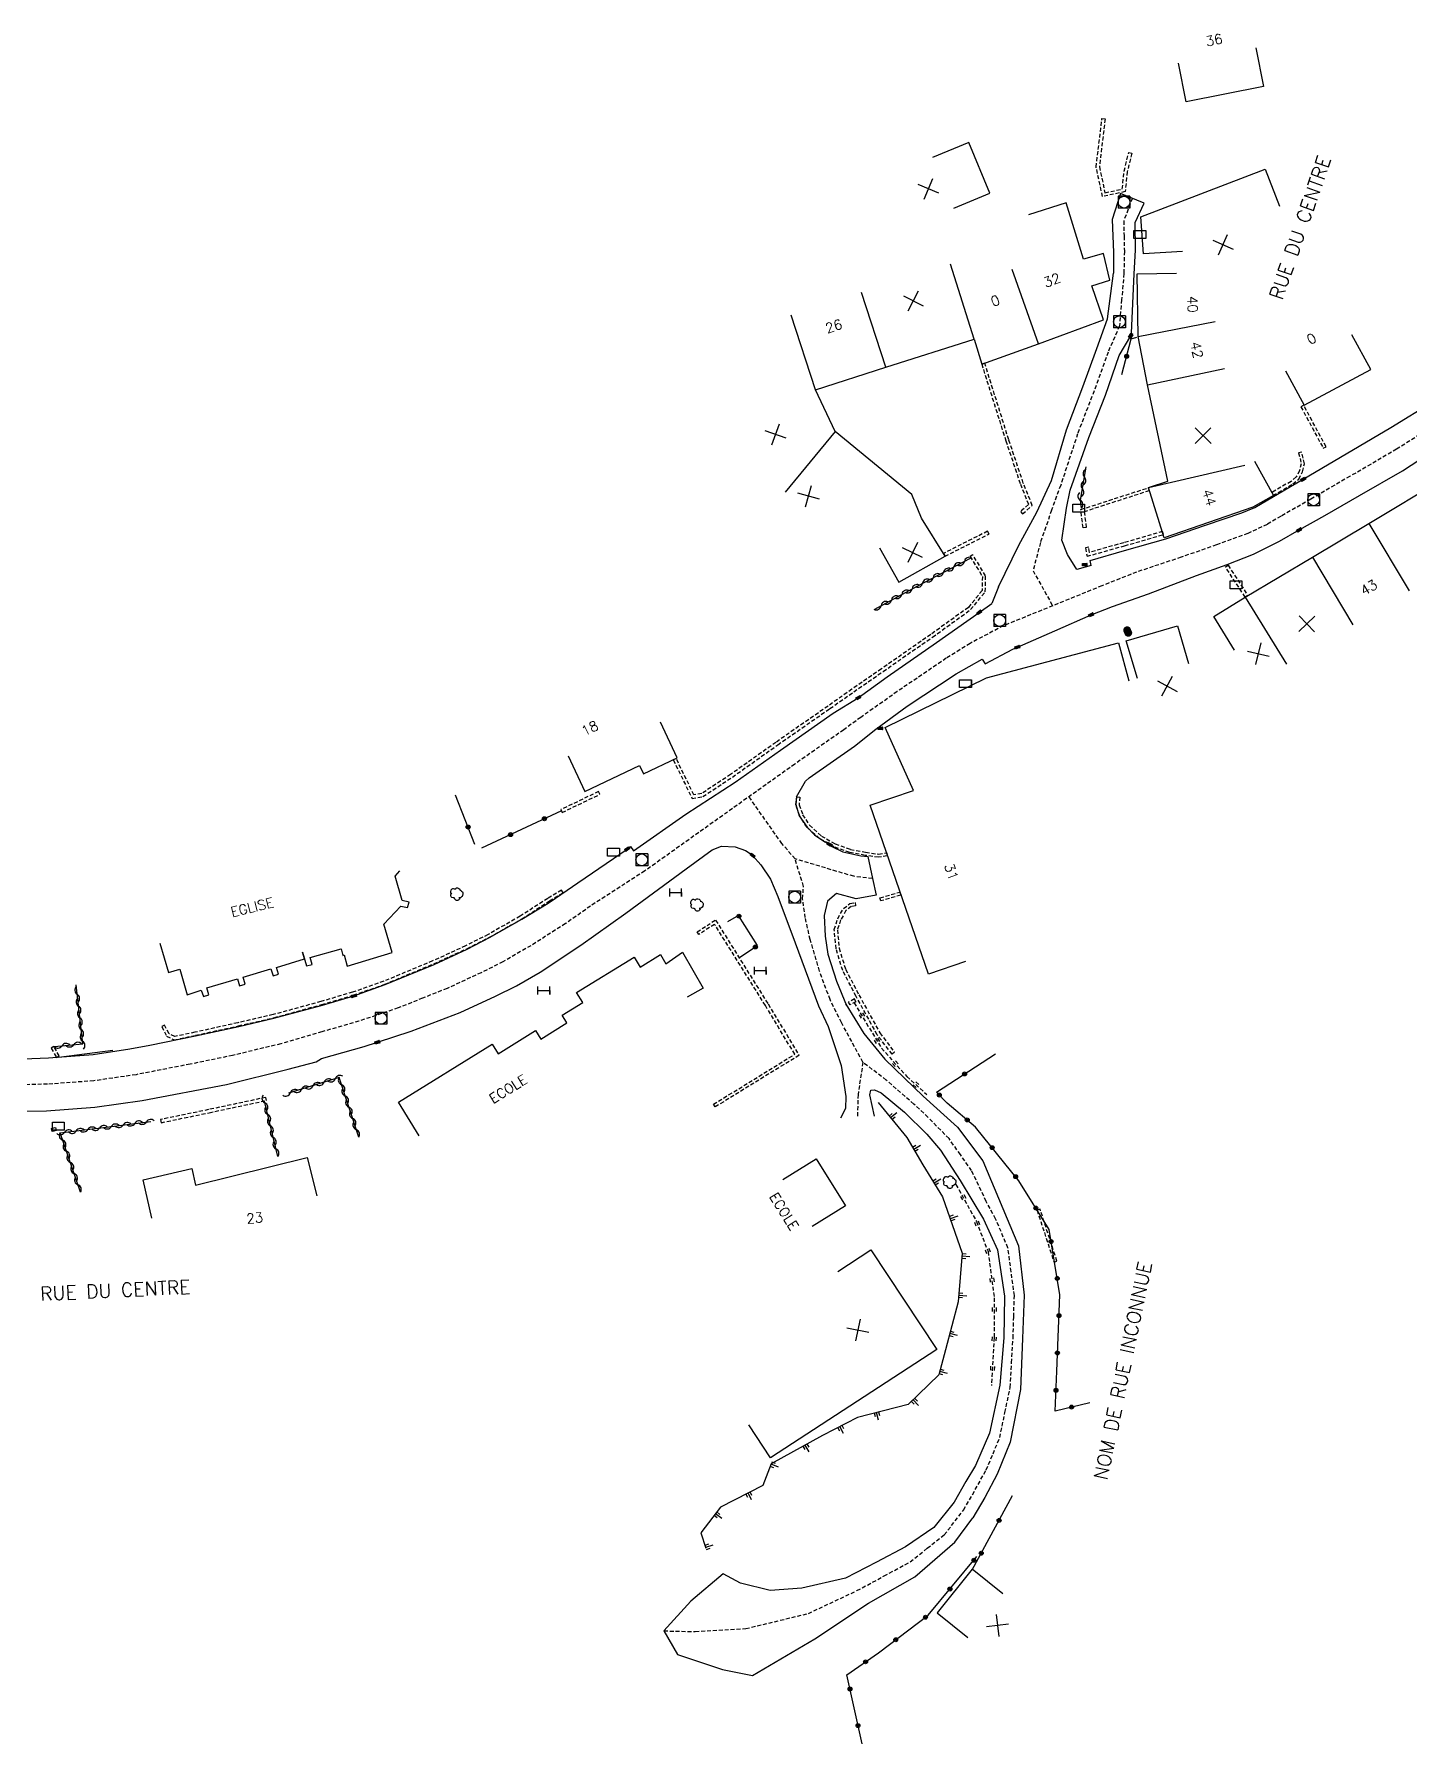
# Model space of a CAD drawing. Header units: millimetres. Extents: x 255000 to 255557, y 44000 to 44562.
# Drawn here: x 255194.6 to 255369.5, y 44015.5 to 44232.7 of the extents above; entities that cross this region are included whole.
import ezdxf
from ezdxf.enums import TextEntityAlignment as Align

# ---------------------------------------------------------------- set-up
doc = ezdxf.new("R2010")
doc.units = ezdxf.units.MM
doc.linetypes.add('DASHED', pattern=[0.75, 0.5, -0.25])
doc.layers.get('0').update_dxf_attribs({"linetype": 'CONTINUOUS'})
for name, color, linetype in [('W0001', 6, 'DASHED'), ('W0008', 7, 'CONTINUOUS'), ('W0100', 7, 'CONTINUOUS'), ('W0112', 1, 'DASHED'), ('W0211', 2, 'CONTINUOUS'), ('W0220', 5, 'DASHED'), ('W0300', 7, 'CONTINUOUS'), ('W0310', 3, 'CONTINUOUS'), ('W0322', 7, 'CONTINUOUS'), ('W0400', 7, 'CONTINUOUS'), ('W0420', 7, 'CONTINUOUS'), ('W0989', 7, 'CONTINUOUS'), ('W0991', 7, 'CONTINUOUS'), ('W1102', 7, 'CONTINUOUS'), ('W1471', 7, 'CONTINUOUS'), ('W1473', 7, 'CONTINUOUS'), ('W1474', 7, 'CONTINUOUS')]:
    doc.layers.add(name, color=color, linetype=linetype)
doc.styles.get("Standard").update_dxf_attribs({"font": 'romans.shx', "width": 0.85})

# ---------------------------------------------------------------- blocks, each defined once
blk = doc.blocks.new('T1471')
at = {"color": 0, "linetype": 'Continuous', "flags": 128}
blk.add_lwpolyline([(-0.75, -0.5), (-0.75, 0.5), (0.75, 0.5), (0.75, -0.5), (-0.75, -0.5)], dxfattribs=at)
blk = doc.blocks.new('T400')
for p, q in [((-0.15, 0.3), (0.15, 0.3)), ((-0.15, -0.25), (-0.15, 0.3)), ((-0.15, 0.15), (0.15, 0.15)), ((-0.15, 0), (0.15, 0)), ((0.15, 0.3), (0.15, -0.25)), ((-0.15, -0.15), (0.15, -0.15)), ((-0.15, -0.25), (-0.15, -0.3)), ((-0.15, -0.3), (0.15, -0.3)), ((0.15, -0.3), (0.15, -0.25))]:
    blk.add_line(p, q)
blk = doc.blocks.new('T420')
for p, q in [((0.75, 0.75), (-0.75, 0.75)), ((-0.75, 0.75), (-0.75, -0.75)), ((0.75, 0.75), (0.75, -0.75)), ((0.75, -0.75), (-0.75, -0.75))]:
    blk.add_line(p, q)
blk.add_ellipse((0, 0), major_axis=(-0.53, 0.53), ratio=1, start_param=3.926991, end_param=10.210176)
blk = doc.blocks.new('T300')
for p, q in [((-0.8, 0.51), (-0.86, 0.34)), ((-0.86, 0.34), (-0.86, 0.17)), ((-0.86, 0.17), (-0.74, 0.06)), ((-0.69, 0.63), (-0.8, 0.51)), ((-0.8, -0.06), (-0.74, 0.06)), ((-0.74, 0.06), (-0.69, 0.11)), ((-0.57, 0.69), (-0.69, 0.63)), ((-0.46, 0.69), (-0.57, 0.69)), ((-0.29, 0.63), (-0.46, 0.69)), ((-0.29, 0.63), (-0.17, 0.74)), ((-0.23, 0.57), (-0.29, 0.63)), ((-0.17, 0.74), (-0.06, 0.8)), ((-0.06, 0.8), (0.06, 0.8)), ((0.06, 0.8), (0.23, 0.74)), ((0.23, 0.74), (0.34, 0.63)), ((0.34, 0.63), (0.4, 0.51)), ((0.46, 0.46), (0.34, 0.46)), ((0.4, 0.51), (0.4, 0.46)), ((0.57, 0.4), (0.46, 0.46)), ((0.57, 0.4), (0.69, 0.29)), ((0.69, 0.29), (0.74, 0.17)), ((0.74, 0.06), (0.69, -0.17)), ((0.74, 0.17), (0.74, 0.06)), ((-0.8, -0.17), (-0.8, -0.06)), ((-0.8, -0.23), (-0.8, -0.17)), ((-0.74, -0.34), (-0.8, -0.23)), ((-0.69, -0.4), (-0.74, -0.34)), ((-0.51, -0.46), (-0.69, -0.4)), ((-0.4, -0.46), (-0.51, -0.46)), ((-0.4, -0.46), (-0.34, -0.46)), ((-0.34, -0.46), (-0.34, -0.4)), ((-0.34, -0.51), (-0.34, -0.46)), ((-0.29, -0.63), (-0.34, -0.51)), ((-0.17, -0.74), (-0.29, -0.63)), ((-0.06, -0.8), (-0.17, -0.74)), ((0.06, -0.8), (-0.06, -0.8)), ((0.17, -0.74), (0.06, -0.8)), ((0.23, -0.69), (0.17, -0.74)), ((0.29, -0.46), (0.23, -0.46)), ((0.29, -0.63), (0.23, -0.69)), ((0.46, -0.4), (0.29, -0.46)), ((0.34, -0.51), (0.29, -0.63)), ((0.34, -0.51), (0.34, -0.46)), ((0.57, -0.34), (0.46, -0.4)), ((0.63, -0.29), (0.57, -0.34)), ((0.69, -0.17), (0.63, -0.29))]:
    blk.add_line(p, q)
blk = doc.blocks.new('T1474')
at = {"color": 0, "linetype": 'Continuous', "flags": 128}
for points in [[(-0.75, -0.5), (-0.75, 0.5)], [(-0.75, 0), (0.75, 0)], [(0.75, 0), (0.75, -0.5), (0.75, 0.5)]]:
    blk.add_lwpolyline(points, dxfattribs=at)
blk = doc.blocks.new('t991o')
at = {"color": 0, "linetype": 'Continuous'}
for p, q in [((-1, 1), (1, -1)), ((-1, -1), (1, 1))]:
    blk.add_line(p, q, dxfattribs=at)
blk = doc.blocks.new('T1473')
at = {"color": 0, "linetype": 'Continuous', "const_width": 0.5, "flags": 128}
blk.add_lwpolyline([(-0.25, 0, 1), (0.25, 0, 1)], format="xyb", close=True, dxfattribs=at)
blk = doc.blocks.new('t322o')
at = {"color": 0, "linetype": 'Continuous'}
for radius in [0.25, 0.15]:
    blk.add_circle((0, 0), radius, dxfattribs=at)
blk = doc.blocks.new('t310o')
at = {"color": 0, "linetype": 'Continuous'}
for centre, start, end in [((-0.5, 0.38), 216.8699, 323.1304), ((0.5, -0.37), 36.8699, 143.1303)]:
    blk.add_arc(centre, 0.625, start, end, dxfattribs=at)
blk = doc.blocks.new('t220o')
at = {"color": 0, "linetype": 'Continuous'}
for p, q in [((-0.25, 0.25), (0.25, 0.25)), ((-0.25, -0.25), (0.25, -0.25))]:
    blk.add_line(p, q, dxfattribs=at)
blk = doc.blocks.new('t211o')
at = {"color": 0, "linetype": 'Continuous'}
for p, q in [((-0.29, 0.5), (-0.29, 0)), ((0, 1), (0, 0)), ((0.29, 0.5), (0.29, 0))]:
    blk.add_line(p, q, dxfattribs=at)

msp = doc.modelspace()

# ---------------------------------------------------------------- linework, layer by layer
at = {"layer": 'W0001'}
for points in [[(255334.23, 44211.88), (255333.12, 44209.02), (255333.16, 44207.08), (255333.21, 44205.14), (255333.14, 44202.33), (255332.86, 44199), (255332.58, 44195.66), (255331.13, 44192.35), (255329.36, 44187.41), (255327.26, 44181.97), (255325.11, 44175.43), (255323.95, 44172.25), (255322.53, 44168.14), (255321.6, 44164.57), (255324.09, 44160.11)], [(255370.74, 44181.87), (255367.8, 44180), (255361.89, 44176.56), (255356.9, 44173.66), (255353.12, 44171.48), (255351.36, 44170.46), (255348.89, 44169.29), (255344.91, 44167.85), (255340.42, 44166.28), (255334.75, 44164.39), (255330.35, 44162.65), (255317.83, 44157.57), (255313.59, 44155.34), (255310.57, 44153.45), (255304.33, 44149.21), (255299.7, 44145.94), (255297.54, 44144.36), (255291.32, 44140), (255272.25, 44126.42), (255265.35, 44121.97), (255262.18, 44119.73), (255257.77, 44116.93), (255254.21, 44114.89), (255251.45, 44113.5), (255247.12, 44111.5), (255244.01, 44110.26), (255240.9, 44109.02), (255235.92, 44107.34), (255231.2, 44105.98), (255225.99, 44104.47), (255219.86, 44102.98), (255214.44, 44101.87), (255207.58, 44100.54), (255202.22, 44099.76), (255196.33, 44099.33), (255191, 44099.21)], [(255301.19, 44125.46), (255298.83, 44125.74), (255296.64, 44126.37), (255291.35, 44127.96), (255289.68, 44129.89), (255285.49, 44135.85)], [(255274.67, 44029.87), (255278.66, 44029.79), (255285.09, 44030.16), (255293.04, 44032.09), (255299.22, 44034.99), (255302.67, 44036.85), (255305.99, 44038.65), (255308.15, 44040.37), (255310.32, 44042.08), (255312.76, 44045.23), (255314.26, 44047.82), (255315.64, 44050.34), (255316.51, 44052.38), (255317.37, 44054.43), (255318.03, 44057.62), (255318.69, 44060.81), (255318.87, 44063.94), (255319.06, 44067.06), (255319.14, 44069.77), (255319.22, 44072.48), (255318.81, 44075.5), (255318.41, 44078.53), (255316.84, 44082.21), (255315.65, 44084.42), (255313.79, 44088.35), (255312.36, 44090.38), (255310.92, 44092.41), (255308.25, 44095.12), (255306.46, 44096.79), (255302.94, 44099.86), (255299.97, 44102.11), (255297.25, 44107.15), (255295.8, 44110.07), (255294.45, 44113.71), (255293.27, 44117.71), (255292.64, 44120.49), (255292.31, 44122.88), (255292.42, 44124.46), (255291.35, 44127.96)], [(255299.97, 44102.11), (255299.35, 44098.03), (255299.28, 44095.14)]]:
    msp.add_lwpolyline(points, dxfattribs=at)
at = {"layer": 'W0008'}
for p, q in [((255331.81, 44205), (255331.82, 44202.38)), ((255334.46, 44202.28), (255334.61, 44205.29)), ((255317.22, 44162.53), (255316.34, 44160.41))]:
    msp.add_line(p, q, dxfattribs=at)
for points in [[(255334.61, 44205.29), (255334.57, 44208.82), (255335.72, 44211.27), (255332.73, 44212.48), (255331.67, 44209.21), (255331.81, 44205)], [(255317.22, 44162.53), (255319.79, 44167.81), (255322.06, 44171.99), (255323.93, 44176.04), (255325.83, 44182.46), (255327.93, 44187.95), (255329.72, 44192.81), (255331.06, 44196.58), (255331.82, 44202.38)], [(255329, 44165.25), (255327.18, 44164.73), (255325.97, 44166.62), (255325.27, 44168.47), (255325.85, 44172.5), (255326.3, 44174.82), (255328.68, 44181.48), (255330.79, 44186.88), (255332.53, 44191.89), (255334.02, 44194.41), (255334.1, 44194.74), (255334.46, 44202.28)], [(255329, 44165.25), (255328.87, 44165.88), (255333.23, 44167.13), (255338.46, 44168.6), (255343.54, 44170.34), (255348.14, 44171.91), (255349.81, 44172.61), (255354.31, 44175.26), (255355.93, 44176.18), (255360.69, 44179.01), (255367.06, 44182.75), (255372.47, 44186.07)], [(255291.55, 44135.85), (255292.68, 44137.81), (255293.13, 44138.25), (255298.89, 44142.28), (255301.62, 44144.43), (255305.61, 44147.34), (255311.82, 44151.45), (255315.13, 44153.31), (255315.52, 44152.73), (255319.01, 44154.61), (255319.61, 44154.85), (255324.36, 44156.93), (255328.99, 44158.96), (255331.7, 44160.04), (255336.28, 44161.65), (255342.38, 44163.97), (255346.27, 44165.35), (255349.63, 44166.68), (255352.91, 44168.31), (255355.44, 44169.75), (255358.68, 44171.6), (255363.08, 44174.11), (255368.55, 44177.25), (255371.73, 44179.33)], [(255192.23, 44102.52), (255196.46, 44102.7), (255202.11, 44103.09), (255206.81, 44103.81), (255209.34, 44104.27), (255215.15, 44105.46), (255220.63, 44106.66), (255225.08, 44107.72), (255231.27, 44109.37), (255235.27, 44110.54), (255239.24, 44111.98), (255245.46, 44114.54), (255249.65, 44116.5), (255252.5, 44117.95), (255256.6, 44120.29), (255259.95, 44122.31), (255260.24, 44122.48), (255263.73, 44124.92), (255268.26, 44128.01), (255270, 44129.21), (255270.45, 44129.54), (255270.83, 44128.97), (255277.46, 44133.64), (255283.73, 44137.72), (255289.51, 44141.75), (255296.18, 44146.45), (255299.39, 44148.43), (255303.06, 44151.07), (255309.33, 44155.46), (255314.77, 44159.28), (255316.34, 44160.41)], [(255291.54, 44135.84), (255291.44, 44134.85), (255291.89, 44133.42), (255292.88, 44131.97), (255293.84, 44131.02), (255295.13, 44130.12), (255295.71, 44129.79), (255295.99, 44129.63), (255295.95, 44129.56), (255297.41, 44128.86), (255299.7, 44128.35), (255300.61, 44128.24), (255301.19, 44125.46), (255301.64, 44123.34), (255299.11, 44122.87), (255296.61, 44123.54), (255295.48, 44122.58), (255295.04, 44120.75), (255295.19, 44118.14), (255295.51, 44115.87), (255296.63, 44112.4), (255297.89, 44109.33), (255297.79, 44109.49), (255300.1, 44105.77), (255302.75, 44102.51), (255305.28, 44100.08), (255307.65, 44097.8), (255312.01, 44093.89), (255315.22, 44089.61), (255319.75, 44078.79), (255320.48, 44072.54), (255320.24, 44067.02), (255320.01, 44060.53), (255318.67, 44053.87), (255317.02, 44049.79), (255315.46, 44046.81), (255313.95, 44044.24)], [(255189.78, 44095.91), (255196.21, 44095.96), (255202.33, 44096.42), (255208.35, 44097.26), (255219.09, 44099.31), (255226.9, 44101.22), (255230.49, 44102.19), (255231.14, 44102.58), (255236.56, 44104.14), (255238.26, 44104.65), (255242.56, 44106.06), (255248.78, 44108.45), (255253.25, 44110.5), (255255.92, 44111.83), (255258.95, 44113.58), (255264.12, 44116.98), (255269.84, 44121.04), (255277.51, 44126.7), (255280.83, 44129.09), (255282, 44129.57), (255283.74, 44129.5), (255285.06, 44129.03), (255285.53, 44128.74), (255285.95, 44128.39), (255287, 44127.22), (255288.24, 44125.39), (255289.14, 44123.18), (255291.35, 44117.29), (255294.33, 44109.28), (255295.56, 44106.68), (255297.19, 44101.7), (255297.8, 44097.78), (255297.77, 44096.26), (255297.11, 44095.02)], [(255301.44, 44095.26), (255300.84, 44097.97), (255300.98, 44098.59), (255301.44, 44098.63), (255302.29, 44098.23), (255305.27, 44095.79), (255308.08, 44092.99), (255309.84, 44090.94), (255312.35, 44087.1), (255315.3, 44082.18), (255317.08, 44078.27), (255317.95, 44072.42), (255317.87, 44067.1), (255317.36, 44061.1), (255316.06, 44054.98), (255314.27, 44050.89), (255313.05, 44048.84), (255311.57, 44046.22), (255308.99, 44043.01), (255305.4, 44040.55), (255301.7, 44038.61), (255297.76, 44036.57), (255292.2, 44035.31), (255288.2, 44034.99), (255284.43, 44035.93), (255282.23, 44037.13), (255278.08, 44033.67), (255274.67, 44029.87), (255276.39, 44026.89), (255282.11, 44024.95), (255285.93, 44024.22), (255293.88, 44028.87), (255300.68, 44033.41), (255306.58, 44036.76), (255311.64, 44041.16), (255313.95, 44044.24)]]:
    msp.add_lwpolyline(points, dxfattribs=at)
at = {"layer": 'W0100'}
for points in [[(255349.92, 44231), (255350.89, 44226.1), (255341.05, 44224.16), (255340.08, 44229.06)], [(255311.51, 44210.61), (255316.12, 44212.52), (255313.45, 44218.99), (255308.83, 44217.08)], [(255340.61, 44205.12), (255335.62, 44204.81), (255335.32, 44209.51), (255351.12, 44215.57), (255352.92, 44210.9)], [(255302.07, 44167.46), (255304.53, 44163.1), (255310.42, 44166.42), (255307.41, 44171.26), (255306.17, 44174.23), (255296.45, 44182.25), (255293.93, 44187.53), (255302.87, 44190.41), (255314.11, 44193.97), (255315.07, 44190.82), (255322.31, 44193.4), (255330.55, 44196.45), (255329.09, 44200.76), (255331.35, 44201.47), (255330.56, 44204.86), (255328.01, 44204.17), (255325.79, 44211.29), (255321.02, 44209.8)], [(255349.74, 44178.48), (255352.18, 44174.12), (255349.55, 44172.65), (255338.27, 44168.76), (255336.27, 44175.15), (255338.75, 44175.93), (255336.16, 44188.19), (255334.95, 44194.32), (255334.82, 44202.29), (255339.82, 44202.37)], [(255353.68, 44189.98), (255356.05, 44185.58), (255364.52, 44190.15), (255362.14, 44194.55)], [(255347.21, 44154.49), (255344.58, 44158.75), (255348.56, 44161.2), (255357.13, 44166.31), (255364.27, 44170.57), (255373.73, 44176.24), (255372.72, 44177.77), (255391.7, 44188.18), (255394.11, 44183.79)], [(255334.86, 44150.88), (255333.45, 44155.68), (255339.94, 44157.58), (255341.35, 44152.78)], [(255313.02, 44114.92), (255308.29, 44113.3), (255300.9, 44134.77), (255306.4, 44136.66), (255302.79, 44144.65), (255315.7, 44150.96), (255332.48, 44155.42), (255333.77, 44150.58)], [(255262.5, 44141.04), (255264.64, 44136.52), (255271.59, 44139.82), (255272.1, 44138.78), (255276.37, 44140.79), (255274.23, 44145.31)], [(255210.61, 44117.23), (255211.7, 44113.53), (255213.14, 44113.94), (255214.08, 44110.68), (255215.85, 44111.27), (255216.14, 44110.49), (255216.84, 44110.69), (255216.58, 44111.56), (255220.49, 44112.73), (255220.75, 44111.84), (255221.45, 44112.05), (255221.19, 44112.91), (255224.72, 44113.98), (255225.01, 44113.1), (255225.7, 44113.3), (255225.44, 44114.17), (255229.01, 44115.24), (255228.75, 44116.1), (255229.26, 44114.35), (255229.96, 44114.55), (255229.7, 44115.42), (255233.64, 44116.53), (255233.86, 44115.7), (255234.03, 44115.76), (255234.43, 44114.31), (255240.14, 44116.06), (255239.06, 44119.68), (255241.23, 44121.95), (255242.1, 44121.77), (255242.28, 44122.46), (255241.41, 44122.69), (255240.5, 44125.78), (255241.09, 44126.43)], [(255243.58, 44092.78), (255240.95, 44097.03), (255252.86, 44104.41), (255253.6, 44103.2), (255258.34, 44106.14), (255259.05, 44105.05), (255262.35, 44107.14), (255261.75, 44108.11), (255264.38, 44109.7), (255263.57, 44110.99), (255270.89, 44115.47), (255271.67, 44114.18), (255274.23, 44115.8), (255274.94, 44114.61), (255277.05, 44116.09), (255279.67, 44111.55), (255277.62, 44110.37)], [(255209.58, 44082.32), (255208.47, 44087.2), (255214.66, 44088.6), (255215.13, 44086.5), (255229.34, 44090), (255230.54, 44085.15)], [(255289.8, 44087.21), (255294.04, 44089.85), (255297.75, 44083.89), (255293.51, 44081.25)], [(255296.8, 44075.53), (255300.97, 44078.29), (255309.35, 44065.62), (255288.22, 44051.85), (255285.49, 44056.04)], [(255317.75, 44034.58), (255313.86, 44037.72), (255309.4, 44032.18), (255313.3, 44029.05)]]:
    msp.add_lwpolyline(points, dxfattribs=at)
at = {"layer": 'W0112'}
for p, q in [((255329.62, 44215.87), (255330.36, 44222.02)), ((255356, 44185.58), (255355.65, 44185.39)), ((255358.84, 44180.32), (255356, 44185.58)), ((255356.1, 44178.15), (255355.75, 44179.65)), ((255327.68, 44172.34), (255336.25, 44175.11)), ((255321.02, 44172.99), (255319.99, 44172.08)), ((255327.95, 44170.01), (255327.68, 44172.34)), ((255310.42, 44166.42), (255316, 44169.22)), ((255333.24, 44167.74), (255338.16, 44169.15)), ((255310.2, 44166.76), (255310.42, 44166.42)), ((255315.56, 44163.93), (255313.95, 44166.57)), ((255346.05, 44165.05), (255346.39, 44165.27)), ((255348.56, 44161.21), (255346.05, 44165.05)), ((255266.55, 44136.16), (255266.38, 44136.52)), ((255261.75, 44133.86), (255266.55, 44136.16)), ((255291.45, 44134.79), (255291.56, 44135.85)), ((255260.14, 44122.61), (255261.88, 44123.66)), ((255302.14, 44123), (255304.67, 44123.73)), ((255304.67, 44123.73), (255304.78, 44123.35)), ((255298.33, 44122.28), (255298.98, 44122.4)), ((255298.34, 44109.42), (255298.15, 44109.77)), ((255299.09, 44109.81), (255298.34, 44109.42)), ((255196.81, 44103.9), (255197.47, 44102.72)), ((255197.47, 44102.72), (255197.82, 44102.92)), ((255291.86, 44103), (255281.2, 44096.45)), ((255224.07, 44097.65), (255216.8, 44096.1)), ((255216.8, 44096.1), (255210.69, 44094.84)), ((255196.82, 44093.7), (255197.33, 44093.84)), ((255197.33, 44093.84), (255197.44, 44093.46)), ((255322.11, 44083.32), (255324.27, 44076.72)), ((255324.27, 44076.72), (255324.64, 44076.84))]:
    msp.add_line(p, q, dxfattribs=at)
for points in [[(255330.36, 44222.02), (255330.76, 44221.97), (255330.03, 44215.89), (255330.74, 44212.58), (255332.94, 44213.06), (255333.17, 44215.33)], [(255334.15, 44217.61), (255333.57, 44215.26), (255333.31, 44212.74), (255330.43, 44212.1), (255329.62, 44215.87)], [(255333.17, 44215.33), (255333.76, 44217.7), (255334.15, 44217.61)], [(255318.51, 44181.21), (255315.45, 44190.95), (255315.07, 44190.83)], [(255315.07, 44190.83), (255318.13, 44181.09), (255319.99, 44175.57), (255321.02, 44172.99)], [(255355.65, 44185.39), (255358.48, 44180.14), (255358.84, 44180.32)], [(255319.99, 44172.08), (255320.26, 44171.78), (255321.49, 44172.87), (255320.36, 44175.71), (255318.51, 44181.21)], [(255352.12, 44174.15), (255354.64, 44175.59), (255355.37, 44176.22), (255355.85, 44177.15), (255356.1, 44178.15)], [(255355.75, 44179.65), (255355.36, 44179.56), (255355.69, 44178.15), (255355.48, 44177.29), (255355.05, 44176.48), (255354.4, 44175.92)], [(255354.4, 44175.92), (255351.93, 44174.49), (255352.12, 44174.15)], [(255336.25, 44175.11), (255336.37, 44174.73), (255328.11, 44172.06)], [(255328.11, 44172.06), (255328.35, 44170.06), (255327.95, 44170.01)], [(255316, 44169.22), (255315.82, 44169.58), (255310.2, 44166.76)], [(255338.16, 44169.15), (255338.05, 44169.54), (255333.13, 44168.13), (255328.79, 44166.9)], [(255328.28, 44167.47), (255328.47, 44166.4), (255333.24, 44167.74)], [(255328.79, 44166.9), (255328.68, 44167.54), (255328.28, 44167.47)], [(255313.95, 44166.57), (255313.61, 44166.37), (255315.16, 44163.82), (255315.13, 44162.04), (255313.38, 44159.91), (255308.59, 44156.45), (255302.32, 44152.11), (255298.58, 44149.51), (255295.54, 44147.38), (255288.91, 44142.76), (255283.16, 44138.68), (255279.49, 44136.26), (255278.49, 44136.08)], [(255346.39, 44165.27), (255348.89, 44161.43), (255348.56, 44161.21)], [(255275.87, 44140.54), (255278.26, 44135.63), (255279.64, 44135.88), (255283.39, 44138.35), (255289.14, 44142.44), (255295.77, 44147.05), (255298.81, 44149.18), (255302.55, 44151.78), (255308.82, 44156.13), (255313.66, 44159.62), (255315.53, 44161.89), (255315.56, 44163.93)], [(255278.49, 44136.08), (255276.23, 44140.72), (255275.87, 44140.54)], [(255266.38, 44136.52), (255261.58, 44134.22), (255261.75, 44133.86)], [(255303.06, 44128.33), (255301.96, 44128.16), (255300.25, 44128.4), (255298.29, 44128.77), (255296.28, 44129.48), (255294.47, 44130.54), (255292.88, 44131.96), (255291.95, 44133.39), (255291.45, 44134.79)], [(255291.56, 44135.85), (255291.96, 44135.81), (255291.86, 44134.84), (255292.31, 44133.57), (255293.18, 44132.22), (255294.7, 44130.86), (255296.45, 44129.85), (255298.39, 44129.16), (255300.32, 44128.79), (255301.96, 44128.56)], [(255301.96, 44128.56), (255303, 44128.72), (255303.06, 44128.33)], [(255261.88, 44123.66), (255261.67, 44124), (255259.93, 44122.94), (255256.4, 44120.67), (255252.32, 44118.34), (255249.46, 44116.9), (255245.27, 44114.99), (255239.06, 44112.4), (255235.1, 44111.02), (255231.09, 44109.83), (255225.01, 44108.17), (255220.51, 44107.13), (255215.07, 44105.93), (255212.49, 44105.38), (255211.77, 44105.75)], [(255304.78, 44123.35), (255302.25, 44122.62), (255302.14, 44123)], [(255210.84, 44106.65), (255211.47, 44105.45), (255212.44, 44104.96), (255215.15, 44105.54), (255220.6, 44106.74), (255225.11, 44107.78), (255231.2, 44109.45), (255235.22, 44110.64), (255239.2, 44112.03), (255245.43, 44114.63), (255249.63, 44116.54), (255252.5, 44117.99), (255256.61, 44120.33), (255260.14, 44122.61)], [(255303.68, 44103.13), (255301.79, 44105.62), (255299.11, 44110.49), (255297.4, 44113.78), (255296.56, 44116.54), (255296.33, 44118.97), (255296.77, 44120.36), (255297.51, 44121.66), (255298.33, 44122.28)], [(255298.98, 44122.4), (255299.05, 44122.01), (255298.49, 44121.9), (255297.82, 44121.39), (255297.14, 44120.2), (255296.73, 44118.93), (255296.95, 44116.62), (255297.77, 44113.93), (255299.46, 44110.68), (255302.13, 44105.84)], [(255278.89, 44118.69), (255281.25, 44120.19), (255287.92, 44109.52), (255291.86, 44103)], [(255281.12, 44119.64), (255279.11, 44118.35), (255278.89, 44118.69)], [(255281.2, 44096.45), (255280.99, 44096.79), (255291.31, 44103.13), (255287.58, 44109.31), (255281.12, 44119.64)], [(255299.09, 44109.81), (255298.9, 44110.17), (255298.15, 44109.77)], [(255211.77, 44105.75), (255211.2, 44106.84), (255210.84, 44106.65)], [(255197.82, 44102.92), (255197.15, 44104.1), (255196.81, 44103.9)], [(255302.13, 44105.84), (255304, 44103.38), (255303.68, 44103.13)], [(255216.88, 44095.71), (255224.15, 44097.26), (255224.07, 44097.65)], [(255210.69, 44094.84), (255210.77, 44094.44), (255216.88, 44095.71)], [(255197.44, 44093.46), (255196.92, 44093.32), (255196.82, 44093.7)], [(255324.64, 44076.84), (255322.49, 44083.45), (255322.11, 44083.32)]]:
    msp.add_lwpolyline(points, dxfattribs=at)
at = {"layer": 'W0211'}
msp.add_line((255197.78, 44102.77), (255204.62, 44103.66), dxfattribs=at)
msp.add_lwpolyline([(255301.91, 44096.99), (255305.54, 44092.56), (255307.57, 44089.07), (255310.09, 44085.04), (255312.61, 44077.88), (255312.1, 44071.7), (255310.47, 44065.59), (255309.63, 44062.39), (255305.73, 44058.65), (255299.27, 44056.97), (255294.83, 44054.71), (255288.31, 44051.08), (255287.26, 44048.36), (255281.88, 44045.61), (255279.39, 44042.32), (255279.99, 44040.38)], dxfattribs=at)
at = {"layer": 'W0220'}
for points in [[(255298.86, 44109.68), (255302.33, 44103.9), (255305.57, 44100.29), (255308.1, 44098.01)], [(255311.8, 44086.59), (255314.4, 44081.9), (255315.88, 44078.06), (255316.67, 44072.19), (255316.65, 44067.15), (255316.32, 44061.07)]]:
    msp.add_lwpolyline(points, dxfattribs=at)
at = {"layer": 'W0310'}
msp.add_line((255225.6, 44090.14), (255223.91, 44097.17), dxfattribs=at)
for points in [[(255327.77, 44172.5), (255327.63, 44173.51), (255328.36, 44177.76)], [(255301.4, 44159.64), (255306.95, 44162.66), (255313.65, 44166.15)], [(255197.18, 44104.11), (255200.83, 44104.46), (255199.97, 44111.94)], [(255235.9, 44092.61), (255233.41, 44100.19), (255226.97, 44098.17)], [(255200.53, 44085.61), (255197.94, 44093.13), (255204.11, 44093.9), (255209.47, 44094.61)]]:
    msp.add_lwpolyline(points, dxfattribs=at)
at = {"layer": 'W0322'}
for p, q in [((255250.66, 44129.8), (255248.18, 44136.06)), ((255261.64, 44134.07), (255251.48, 44129.3)), ((255313.88, 44037.65), (255318.99, 44047.06))]:
    msp.add_line(p, q, dxfattribs=at)
for points in [[(255332.89, 44189.51), (255334.08, 44194.03), (255334.79, 44194.26)], [(255284.32, 44115.48), (255286.58, 44116.94), (255284.16, 44120.76), (255282.77, 44119.94)], [(255328.8, 44058.86), (255324.43, 44057.81), (255324.61, 44062.87), (255325.01, 44072.59), (255323.64, 44080.86), (255319.8, 44087.07), (255314.29, 44093.89), (255310.7, 44096.93), (255309.33, 44098.3), (255316.83, 44103.2)], [(255299.86, 44015.53), (255297.93, 44024.3), (255301.96, 44027.07), (255308.26, 44031.86), (255314.46, 44039.32)]]:
    msp.add_lwpolyline(points, dxfattribs=at)
at = {"layer": 'W1102'}
for p, q in [((255314.11, 44193.97), (255311.09, 44203.5)), ((255322.31, 44193.4), (255318.95, 44202.82)), ((255302.87, 44190.41), (255299.8, 44199.93)), ((255293.93, 44187.53), (255290.87, 44197.05)), ((255334.95, 44194.32), (255344.76, 44196.25)), ((255336.16, 44188.19), (255345.95, 44190.26)), ((255296.45, 44182.25), (255290.09, 44174.54)), ((255336.27, 44175.15), (255348.53, 44177.99)), ((255364.27, 44170.57), (255369.4, 44162)), ((255357.13, 44166.31), (255362.24, 44157.71)), ((255348.56, 44161.2), (255353.81, 44152.7))]:
    msp.add_line(p, q, dxfattribs=at)

# ---------------------------------------------------------------- block references
at = {"layer": 'W0211'}
for p, rotation in [((255303.49, 44095.06), 309.3078412779176), ((255306.43, 44091.03), 300.2912558739792), ((255309.02, 44086.75), 301.9327003228029), ((255311.08, 44082.23), 289.3813836537998), ((255312.57, 44077.49), 265.3308134669903), ((255312.17, 44072.5), 265.3308134669903), ((255311.02, 44067.65), 255.0579788227623), ((255309.74, 44062.82), 255.2327129354378), ((255306.34, 44059.23), 223.8981632988342), ((255297.06, 44055.84), 207.089702813996), ((255301.71, 44057.61), 194.5125120211889), ((255292.65, 44053.49), 209.0800261237848), ((255288.3, 44051.04), 248.9116504668057), ((255285.37, 44047.4), 207.0309960653239), ((255281.23, 44044.75), 232.9748754600571), ((255279.96, 44040.46), 287.2629518020716)]:
    msp.add_blockref('t211o', p, dxfattribs=dict(at, rotation=rotation))
at = {"layer": 'W0220'}
for p, rotation in [((255299.82, 44108.07), 300.9899751274141), ((255301.75, 44104.85), 300.9899751274141), ((255304.09, 44101.94), 311.9539749527701), ((255306.71, 44099.26), 317.9640221124144), ((255312.71, 44084.96), 299.0482550768523), ((255314.49, 44081.66), 291.012589816045), ((255315.84, 44078.16), 291.012589816045), ((255316.37, 44074.45), 277.7128590952219), ((255316.67, 44070.72), 269.761208936323), ((255316.64, 44066.97), 266.885924764286), ((255316.44, 44063.23), 266.885924764286)]:
    msp.add_blockref('t220o', p, dxfattribs=dict(at, rotation=rotation))
at = {"layer": 'W0300'}
for p in [(255248.39, 44123.47), (255278.93, 44122.1), (255311.04, 44086.87)]:
    msp.add_blockref('T300', p, dxfattribs=at)
at = {"layer": 'W0310'}
for p, rotation in [((255327.88, 44174.97), 80.32564632038512), ((255328.13, 44176.45), 80.32564632038512), ((255327.63, 44173.5), 97.86688385962768), ((255310.22, 44164.36), 27.49708983616651), ((255311.55, 44165.06), 27.49708983616651), ((255312.88, 44165.75), 27.49708983616651), ((255306.23, 44162.27), 28.56344406839511), ((255307.56, 44162.98), 27.49708983616651), ((255308.89, 44163.67), 27.49708983616651), ((255302.28, 44160.12), 28.56344406839511), ((255303.6, 44160.84), 28.56344406839511), ((255304.92, 44161.56), 28.56344406839511), ((255200.11, 44110.75), 96.57543062374135), ((255200.28, 44109.26), 96.57543062374135), ((255200.45, 44107.77), 96.57543062374135), ((255200.62, 44106.28), 96.57543062374135), ((255198.17, 44104.21), 5.519658885199084), ((255199.67, 44104.35), 5.519658885199084), ((255200.79, 44104.79), 96.57543062374135), ((255230.06, 44099.14), 197.4225281069854), ((255231.49, 44099.59), 197.4225281069854), ((255232.92, 44100.04), 197.4225281069854), ((255233.72, 44099.26), 108.1398176401044), ((255223.96, 44096.95), 103.5304667462281), ((255227.19, 44098.24), 197.4225281069854), ((255228.62, 44098.69), 197.4225281069854), ((255234.18, 44097.83), 108.1398176401044), ((255234.65, 44096.41), 108.1398176401044), ((255224.32, 44095.49), 103.5304667462281), ((255224.67, 44094.03), 103.5304667462281), ((255235.12, 44094.98), 108.1398176401044), ((255198.49, 44093.2), 7.135175914262875), ((255198.25, 44092.23), 108.9954341436586), ((255199.98, 44093.39), 7.135175914262875), ((255201.46, 44093.57), 7.135175914262875), ((255202.95, 44093.76), 7.135175914262875), ((255204.44, 44093.95), 7.548379733124278), ((255205.93, 44094.14), 7.548379733124278), ((255207.41, 44094.34), 7.548379733124278), ((255208.9, 44094.54), 7.548379733124278), ((255225.02, 44092.57), 103.5304667462281), ((255235.58, 44093.56), 108.1398176401044), ((255198.74, 44090.81), 108.9954341436586), ((255225.37, 44091.11), 103.5304667462281), ((255199.23, 44089.4), 108.9954341436586), ((255199.72, 44087.98), 108.9954341436586), ((255200.2, 44086.56), 108.9954341436586)]:
    msp.add_blockref('t310o', p, dxfattribs=dict(at, rotation=rotation))
at = {"layer": 'W0322'}
for p, rotation in [((255333.5, 44191.81), 75.2508965214894), ((255249.79, 44132), 111.6278550547382), ((255259.49, 44133.06), 205.1553977847427), ((255255.19, 44131.04), 205.1553977847427), ((255284.21, 44120.68), 122.3489461791429), ((255286.31, 44116.76), 32.76334425422908), ((255312.89, 44100.63), 33.16111942402988), ((255309.69, 44097.95), 134.7902105970678), ((255313.23, 44094.79), 139.6943765423338), ((255316.4, 44091.27), 128.992653021991), ((255319.39, 44087.58), 128.992653021991), ((255321.95, 44083.59), 121.6809665128543), ((255323.89, 44079.34), 99.4500407470809), ((255324.67, 44074.65), 99.4500407470809), ((255324.9, 44069.93), 87.63330477606164), ((255324.7, 44065.19), 87.63330477606164), ((255324.52, 44060.44), 87.98360708776913), ((255326.49, 44058.3), 193.4733905471966), ((255317.28, 44043.91), 61.49206781078536), ((255314.07, 44038.85), 50.24963296194212), ((255315.01, 44039.74), 61.49206781078536), ((255311.03, 44035.19), 50.24963296194212), ((255307.93, 44031.61), 37.23328756751447), ((255304.15, 44028.74), 37.23328756751447), ((255300.31, 44025.94), 34.52835148306987), ((255298.33, 44022.49), 102.4292285035764), ((255299.35, 44017.85), 102.4292285035764)]:
    msp.add_blockref('t322o', p, dxfattribs=dict(at, rotation=rotation))
at = {"layer": 'W0400'}
for p, rotation in [((255334.02, 44194.41), 149.4623794555664), ((255355.93, 44176.18), 299.5293140409876), ((255355.44, 44169.75), 119.5730419158935), ((255328.18, 44165.35), 90), ((255314.77, 44159.28), 125.0613288879395), ((255328.99, 44158.96), 113.7009086608887), ((255319.61, 44154.85), 111.2276802062988), ((255299.39, 44148.43), 121.7846660614014), ((255302.21, 44144.56), 90), ((255295.71, 44129.79), 240.2387084969293), ((255270, 44129.21), 304.5298957828539), ((255285.95, 44128.39), 50.06552124023435), ((255235.27, 44110.54), 286.2966556549217), ((255238.26, 44104.65), 106.556884765625)]:
    msp.add_blockref('T400', p, dxfattribs=dict(at, rotation=rotation))
at = {"layer": 'W0420'}
for p in [(255333.17, 44211.4), (255332.58, 44196.19), (255357.27, 44173.58), (255317.35, 44158.24), (255271.87, 44127.83), (255291.31, 44123.1), (255238.71, 44107.69)]:
    msp.add_blockref('T420', p, dxfattribs=at)
at = {"layer": 'W0991'}
for p, rotation in [((255308.32, 44213.08), 112.4931045939437), ((255345.73, 44206), 20.98478625216797), ((255306.37, 44198.86), 17.56775981878815), ((255288.88, 44181.88), 115.5271545744745), ((255343.21, 44181.73), 90.46805482304693), ((255293.07, 44174.04), 119.6194721375693), ((255306.29, 44166.87), 198.9381390617005), ((255356.41, 44157.83), 268.8909323798201), ((255350.25, 44154.02), 31.69248264712371), ((255338.66, 44149.91), 16.30252301979082), ((255299.33, 44068.09), 303.515003588236), ((255317.08, 44030.56), 231.1849408693962)]:
    msp.add_blockref('t991o', p, dxfattribs=dict(at, rotation=rotation))
at = {"layer": 'W1471'}
for p in [(255335.18, 44207.28), (255327.39, 44172.52), (255347.4, 44162.77), (255313, 44150.21), (255313.01, 44150.22), (255268.27, 44128.81), (255197.7, 44094)]:
    msp.add_blockref('T1471', p, dxfattribs=at)
at = {"layer": 'W1473'}
for p in [(255333.56, 44157), (255333.7, 44156.68)]:
    msp.add_blockref('T1473', p, dxfattribs=at)
at = {"layer": 'W1474'}
for p in [(255276.16, 44123.69), (255286.93, 44113.76), (255259.41, 44111.24)]:
    msp.add_blockref('T1474', p, dxfattribs=at)

# ---------------------------------------------------------------- texts
at = {"layer": 'W0989'}
for s, rotation, p in [('RUE DU CENTRE', 70.8735, (255355.56, 44208.18)), ('NOM DE RUE INCONNUE', 78.3005, (255333.02, 44062.94)), ('RUE DU CENTRE', 2.6936, (255204.94, 44073.15))]:
    msp.add_text(s, height=1.75, rotation=rotation, dxfattribs=at).set_placement(p, align=Align.MIDDLE)
at = {"layer": 'W0991'}
for s, rotation, p in [('36', 11.1704, (255344.61, 44232)), ('32', 20.295, (255324, 44201.49)), ('0', 19.5961, (255316.8, 44198.87)), ('40', 270.9806, (255341.88, 44198.42)), ('26', 17.8602, (255296.26, 44195.64)), ('42', 281.168, (255342.42, 44192.61)), ('0', 28.3738, (255356.99, 44194.04)), ('44', 287.3765, (255344, 44173.88)), ('43', 30.9028, (255364.29, 44162.43)), ('18', 25.3781, (255265.26, 44144.56)), ('31', 288.9987, (255311.22, 44126.31)), ('EGLISE', 13.6088, (255222.35, 44121.82)), ('ECOLE', 31.7979, (255254.88, 44098.72)), ('ECOLE', 301.8715, (255289.95, 44083.17)), ('23', 5.4641, (255222.66, 44082.33))]:
    msp.add_text(s, height=1.25, rotation=rotation, dxfattribs=at).set_placement(p, align=Align.MIDDLE)

doc.saveas('drawing.dxf')
